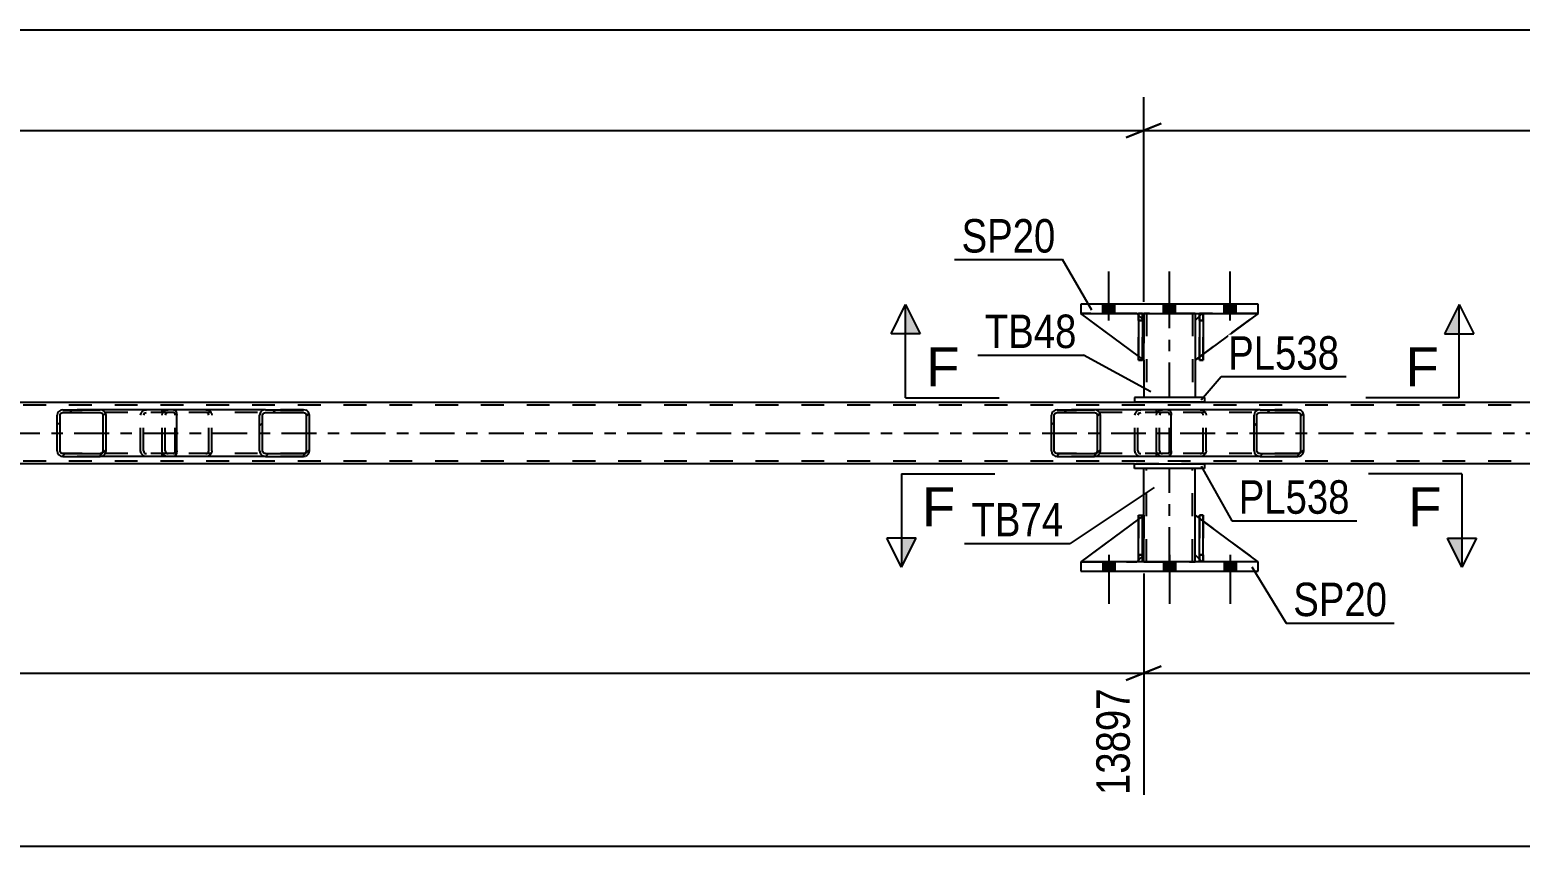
# Model space of a CAD drawing. Header units: millimetres. Extents: x -116 to 725, y -402 to 192.
# Drawn here: x 383.9 to 511.5, y -245.6 to -175.7 of the extents above; entities that cross this region are included whole.
import ezdxf

# ---------------------------------------------------------------- set-up
doc = ezdxf.new("R2010")
doc.units = ezdxf.units.MM
doc.linetypes.add('DXK_LINE_DOT2', pattern=[3.9198, 1.9599, -1.9599])
doc.linetypes.add('DXK_LINE_DOT3', pattern=[5.9187, 2.979, -0.9799, 0.9799, -0.9799])
doc.styles.add('Arial', font='ARIAL.TTF', dxfattribs={"height": 0.2})
doc.styles.add('Arial Narrow', font='ARIALN.TTF', dxfattribs={"height": 0.2})

# ---------------------------------------------------------------- blocks, each defined once
blk = doc.blocks.new('Part-200057495-4224 - 4012')
at = {"color": 2, "linetype": 'Continuous'}
for p, q in [((484.03, -200.19), (483.67, -200.54)), ((489.07, -199.94), (484.35, -203.44)), ((483.67, -200.54), (483.67, -203.94)), ((484.03, -203.68), (483.67, -203.94))]:
    blk.add_line(p, q, dxfattribs=at)
at = {"color": 7, "linetype": 'DXK_LINE_DOT2'}
for p, q in [((484.27, -199.94), (484.03, -200.19)), ((489.07, -199.94), (484.27, -199.94)), ((484.35, -203.44), (484.03, -203.68))]:
    blk.add_line(p, q, dxfattribs=at)
blk = doc.blocks.new('Part-200057495-4153 - 4012')
at = {"linetype": 'Continuous'}
h = blk.add_hatch(dxfattribs=at)
h.set_pattern_fill('', scale=0.7, style=0, pattern_type=0)
h.set_pattern_definition([(45, (492.9234, -208.489), (-1.57154, 1.57154), [])])
h.paths.add_polyline_path([(492.96, -208.67), (492.92, -208.49), (492.81, -208.33), (492.65, -208.23), (492.45, -208.19), (489.22, -208.19), (489.02, -208.23), (488.86, -208.33), (488.74, -208.49), (488.71, -208.67), (488.71, -211.71), (488.74, -211.9), (488.86, -212.05), (489.02, -212.16), (489.22, -212.19), (492.45, -212.19), (492.65, -212.16), (492.81, -212.05), (492.92, -211.9), (492.96, -211.71)])
h.paths.add_polyline_path([(492.69, -211.8), (492.63, -211.88), (492.55, -211.93), (492.45, -211.95), (489.22, -211.95), (489.12, -211.93), (489.04, -211.88), (488.98, -211.8), (488.96, -211.71), (488.96, -208.67), (488.98, -208.58), (489.04, -208.5), (489.12, -208.45), (489.22, -208.43), (492.45, -208.43), (492.55, -208.45), (492.63, -208.5), (492.69, -208.58), (492.71, -208.67), (492.71, -211.71)])
at = {"color": 7, "linetype": 'DXK_LINE_DOT2'}
for p, q in [((480.36, -208.67), (480.4, -208.49)), ((480.36, -211.71), (480.36, -208.67)), ((480.63, -208.58), (480.61, -208.67)), ((480.61, -211.71), (480.61, -208.67)), ((480.69, -208.5), (480.63, -208.58)), ((480.67, -208.23), (480.87, -208.19)), ((480.77, -208.45), (480.69, -208.5)), ((480.87, -208.43), (480.77, -208.45)), ((481.35, -208.19), (480.87, -208.19)), ((492.45, -208.43), (480.87, -208.43)), ((484.1, -208.19), (484.3, -208.23)), ((484.2, -208.45), (484.1, -208.43)), ((484.28, -208.5), (484.2, -208.45)), ((484.34, -208.58), (484.28, -208.5)), ((484.36, -208.67), (484.34, -208.58)), ((484.36, -211.71), (484.36, -208.67)), ((484.57, -208.49), (484.61, -208.67)), ((484.61, -211.71), (484.61, -208.67)), ((492.45, -208.19), (489.22, -208.19)), ((480.4, -211.9), (480.36, -211.71)), ((480.61, -211.71), (480.63, -211.8)), ((480.63, -211.8), (480.69, -211.88)), ((484.28, -211.88), (484.34, -211.8)), ((484.34, -211.8), (484.36, -211.71)), ((484.61, -211.71), (484.57, -211.9)), ((480.87, -212.19), (480.67, -212.16)), ((480.69, -211.88), (480.77, -211.93)), ((480.77, -211.93), (480.87, -211.95)), ((492.45, -211.95), (480.87, -211.95)), ((481.35, -212.19), (480.87, -212.19)), ((484.1, -211.95), (484.2, -211.93)), ((484.3, -212.16), (484.1, -212.19)), ((484.2, -211.93), (484.28, -211.88)), ((492.45, -212.19), (489.22, -212.19))]:
    blk.add_line(p, q, dxfattribs=at)
at = {"color": 2, "linetype": 'Continuous'}
for p, q in [((489.22, -208.19), (481.35, -208.19)), ((488.74, -208.49), (488.71, -208.67)), ((488.71, -211.71), (488.71, -208.67)), ((488.96, -208.67), (488.98, -208.58)), ((488.96, -211.71), (488.96, -208.67)), ((488.98, -208.58), (489.04, -208.5)), ((489.22, -208.19), (489.02, -208.23)), ((489.04, -208.5), (489.12, -208.45)), ((489.12, -208.45), (489.22, -208.43)), ((489.22, -208.19), (492.45, -208.19)), ((489.22, -208.43), (492.45, -208.43)), ((492.65, -208.23), (492.45, -208.19)), ((492.45, -208.43), (492.55, -208.45)), ((492.55, -208.45), (492.63, -208.5)), ((492.63, -208.5), (492.69, -208.58)), ((492.69, -208.58), (492.71, -208.67)), ((492.71, -211.71), (492.71, -208.67)), ((492.96, -208.67), (492.92, -208.49)), ((492.96, -211.71), (492.96, -208.67)), ((488.71, -211.71), (488.74, -211.9)), ((488.98, -211.8), (488.96, -211.71)), ((489.04, -211.88), (488.98, -211.8)), ((492.69, -211.8), (492.63, -211.88)), ((492.71, -211.71), (492.69, -211.8)), ((492.92, -211.9), (492.96, -211.71)), ((489.22, -212.19), (481.35, -212.19)), ((489.02, -212.16), (489.22, -212.19)), ((489.12, -211.93), (489.04, -211.88)), ((489.22, -211.95), (489.12, -211.93)), ((489.22, -211.95), (492.45, -211.95)), ((489.22, -212.19), (492.45, -212.19)), ((492.55, -211.93), (492.45, -211.95)), ((492.45, -212.19), (492.65, -212.16)), ((492.63, -211.88), (492.55, -211.93))]:
    blk.add_line(p, q, dxfattribs=at)
at = {"color": 7, "linetype": 'DXK_LINE_DOT2'}
for centre, start, end in [((480.85, -208.69), 110.7583, 155.68), ((484.12, -208.69), 24.32, 69.2417), ((480.85, -211.69), 204.32, 249.2417), ((484.12, -211.69), 290.7583, 335.68)]:
    blk.add_arc(centre, 0.496, start, end, dxfattribs=at)
at = {"color": 2, "linetype": 'Continuous'}
for centre, start, end in [((489.2, -208.69), 110.7583, 155.68), ((492.47, -208.69), 24.32, 69.2417), ((489.2, -211.69), 204.32, 249.2417), ((492.47, -211.69), 290.7583, 335.68)]:
    blk.add_arc(centre, 0.496, start, end, dxfattribs=at)
blk = doc.blocks.new('Part-200057495-4154 - 4012')
at = {"linetype": 'Continuous'}
h = blk.add_hatch(dxfattribs=at)
h.set_pattern_fill('', scale=0.7, style=0, pattern_type=0)
h.set_pattern_definition([(45, (475.5128, -208.489), (-1.57154, 1.57154), [])])
h.paths.add_polyline_path([(475.55, -208.67), (475.51, -208.49), (475.4, -208.33), (475.24, -208.23), (475.05, -208.19), (471.86, -208.19), (471.67, -208.23), (471.51, -208.33), (471.4, -208.49), (471.36, -208.67), (471.36, -211.71), (471.4, -211.9), (471.51, -212.05), (471.67, -212.16), (471.86, -212.19), (475.05, -212.19), (475.24, -212.16), (475.4, -212.05), (475.51, -211.9), (475.55, -211.71)])
h.paths.add_polyline_path([(475.28, -211.8), (475.23, -211.88), (475.14, -211.93), (475.05, -211.95), (471.86, -211.95), (471.77, -211.93), (471.69, -211.88), (471.63, -211.8), (471.61, -211.71), (471.61, -208.67), (471.63, -208.58), (471.69, -208.5), (471.77, -208.45), (471.86, -208.43), (475.05, -208.43), (475.14, -208.45), (475.23, -208.5), (475.28, -208.58), (475.3, -208.67), (475.3, -211.71)])
at = {"color": 2, "linetype": 'Continuous'}
for p, q in [((471.4, -208.49), (471.36, -208.67)), ((471.36, -211.71), (471.36, -208.67)), ((471.61, -208.67), (471.63, -208.58)), ((471.61, -211.71), (471.61, -208.67)), ((471.63, -208.58), (471.69, -208.5)), ((471.86, -208.19), (471.67, -208.23)), ((471.69, -208.5), (471.77, -208.45)), ((471.77, -208.45), (471.86, -208.43)), ((471.86, -208.19), (475.05, -208.19)), ((471.86, -208.43), (475.05, -208.43)), ((481.35, -208.19), (475.05, -208.19)), ((475.24, -208.23), (475.05, -208.19)), ((475.05, -208.43), (475.14, -208.45)), ((475.14, -208.45), (475.23, -208.5)), ((475.23, -208.5), (475.28, -208.58)), ((475.28, -208.58), (475.3, -208.67)), ((475.3, -211.71), (475.3, -208.67)), ((475.55, -208.67), (475.51, -208.49)), ((475.55, -211.71), (475.55, -208.67)), ((481.35, -208.19), (481.45, -208.23)), ((481.45, -208.23), (481.54, -208.33)), ((481.54, -208.33), (481.6, -208.49)), ((481.6, -208.49), (481.62, -208.67)), ((481.62, -211.71), (481.62, -208.67)), ((471.36, -211.71), (471.4, -211.9)), ((471.63, -211.8), (471.61, -211.71)), ((471.69, -211.88), (471.63, -211.8)), ((475.28, -211.8), (475.23, -211.88)), ((475.3, -211.71), (475.28, -211.8)), ((475.51, -211.9), (475.55, -211.71)), ((481.62, -211.71), (481.6, -211.9)), ((471.67, -212.16), (471.86, -212.19)), ((471.77, -211.93), (471.69, -211.88)), ((471.86, -211.95), (471.77, -211.93)), ((471.86, -211.95), (475.05, -211.95)), ((471.86, -212.19), (475.05, -212.19)), ((475.14, -211.93), (475.05, -211.95)), ((475.05, -212.19), (475.24, -212.16)), ((481.35, -212.19), (475.05, -212.19)), ((475.23, -211.88), (475.14, -211.93)), ((481.45, -212.16), (481.35, -212.19)), ((481.54, -212.05), (481.45, -212.16)), ((481.6, -211.9), (481.54, -212.05))]:
    blk.add_line(p, q, dxfattribs=at)
at = {"color": 7, "linetype": 'DXK_LINE_DOT2'}
for p, q in [((475.05, -208.19), (471.86, -208.19)), ((481.35, -208.43), (471.86, -208.43)), ((478.51, -208.67), (478.55, -208.49)), ((478.51, -211.71), (478.51, -208.67)), ((478.78, -208.58), (478.76, -208.67)), ((478.76, -211.71), (478.76, -208.67)), ((478.84, -208.5), (478.78, -208.58)), ((478.82, -208.23), (479.01, -208.19)), ((478.84, -208.5), (478.86, -208.49)), ((478.86, -208.49), (478.92, -208.45)), ((478.92, -208.45), (479.01, -208.43)), ((480.36, -208.43), (480.36, -208.19)), ((481.4, -208.45), (481.35, -208.43)), ((481.44, -208.5), (481.4, -208.45)), ((481.47, -208.58), (481.44, -208.5)), ((481.48, -208.67), (481.47, -208.58)), ((481.48, -211.71), (481.48, -208.67)), ((478.55, -211.9), (478.51, -211.71)), ((478.76, -211.71), (478.78, -211.8)), ((478.78, -211.8), (478.84, -211.88)), ((481.44, -211.88), (481.47, -211.8)), ((481.47, -211.8), (481.48, -211.71)), ((481.35, -211.95), (471.86, -211.95)), ((475.05, -212.19), (471.86, -212.19)), ((479.01, -212.19), (478.82, -212.16)), ((478.84, -211.88), (478.86, -211.9)), ((478.86, -211.9), (478.92, -211.93)), ((478.92, -211.93), (479.01, -211.95)), ((480.36, -212.19), (480.36, -211.95)), ((481.35, -211.95), (481.4, -211.93)), ((481.4, -211.93), (481.44, -211.88))]:
    blk.add_line(p, q, dxfattribs=at)
at = {"color": 2, "linetype": 'Continuous'}
for centre, start, end in [((471.85, -208.69), 111.1941, 156.1506), ((475.06, -208.69), 23.8494, 68.8059), ((471.85, -211.7), 203.8494, 248.8059), ((475.06, -211.7), 291.1941, 336.1506)]:
    blk.add_arc(centre, 0.492, start, end, dxfattribs=at)
at = {"color": 7, "linetype": 'DXK_LINE_DOT2'}
for centre, start, end in [((479, -208.69), 111.1941, 156.1506), ((479, -211.7), 203.8494, 248.8059)]:
    blk.add_arc(centre, 0.492, start, end, dxfattribs=at)
blk = doc.blocks.new('Part-200057495-4155 - 4012')
at = {"linetype": 'Continuous'}
h = blk.add_hatch(dxfattribs=at)
h.set_pattern_fill('', scale=0.7, style=0, pattern_type=0)
h.set_pattern_definition([(45, (407.7892, -208.489), (-1.57154, 1.57154), [])])
h.paths.add_polyline_path([(407.83, -208.67), (407.79, -208.49), (407.68, -208.33), (407.51, -208.23), (407.32, -208.19), (404.08, -208.19), (403.89, -208.23), (403.72, -208.33), (403.61, -208.49), (403.57, -208.67), (403.57, -211.71), (403.61, -211.9), (403.72, -212.05), (403.89, -212.16), (404.08, -212.19), (407.32, -212.19), (407.51, -212.16), (407.68, -212.05), (407.79, -211.9), (407.83, -211.71)])
h.paths.add_polyline_path([(407.55, -211.8), (407.5, -211.88), (407.42, -211.93), (407.32, -211.95), (404.08, -211.95), (403.98, -211.93), (403.9, -211.88), (403.85, -211.8), (403.83, -211.71), (403.83, -208.67), (403.85, -208.58), (403.9, -208.5), (403.98, -208.45), (404.08, -208.43), (407.32, -208.43), (407.42, -208.45), (407.5, -208.5), (407.55, -208.58), (407.57, -208.67), (407.57, -211.71)])
at = {"color": 7, "linetype": 'DXK_LINE_DOT2'}
for p, q in [((395.22, -208.67), (395.26, -208.49)), ((395.22, -211.71), (395.22, -208.67)), ((395.5, -208.58), (395.48, -208.67)), ((395.48, -211.71), (395.48, -208.67)), ((395.55, -208.5), (395.5, -208.58)), ((395.54, -208.23), (395.73, -208.19)), ((395.64, -208.45), (395.55, -208.5)), ((395.73, -208.43), (395.64, -208.45)), ((396.21, -208.19), (395.73, -208.19)), ((407.32, -208.43), (395.73, -208.43)), ((398.97, -208.19), (399.16, -208.23)), ((399.07, -208.45), (398.97, -208.43)), ((399.15, -208.5), (399.07, -208.45)), ((399.2, -208.58), (399.15, -208.5)), ((399.22, -208.67), (399.2, -208.58)), ((399.22, -211.71), (399.22, -208.67)), ((399.44, -208.49), (399.48, -208.67)), ((399.48, -211.71), (399.48, -208.67)), ((407.32, -208.19), (404.08, -208.19)), ((395.26, -211.9), (395.22, -211.71)), ((395.48, -211.71), (395.5, -211.8)), ((395.5, -211.8), (395.55, -211.88)), ((399.15, -211.88), (399.2, -211.8)), ((399.2, -211.8), (399.22, -211.71)), ((399.48, -211.71), (399.44, -211.9)), ((395.73, -212.19), (395.54, -212.16)), ((395.55, -211.88), (395.64, -211.93)), ((395.64, -211.93), (395.73, -211.95)), ((407.32, -211.95), (395.73, -211.95)), ((396.21, -212.19), (395.73, -212.19)), ((398.97, -211.95), (399.07, -211.93)), ((399.16, -212.16), (398.97, -212.19)), ((399.07, -211.93), (399.15, -211.88)), ((407.32, -212.19), (404.08, -212.19))]:
    blk.add_line(p, q, dxfattribs=at)
at = {"color": 2, "linetype": 'Continuous'}
for p, q in [((404.08, -208.19), (396.21, -208.19)), ((403.61, -208.49), (403.57, -208.67)), ((403.57, -211.71), (403.57, -208.67)), ((403.83, -208.67), (403.85, -208.58)), ((403.83, -211.71), (403.83, -208.67)), ((403.85, -208.58), (403.9, -208.5)), ((404.08, -208.19), (403.89, -208.23)), ((403.9, -208.5), (403.98, -208.45)), ((403.98, -208.45), (404.08, -208.43)), ((404.08, -208.19), (407.32, -208.19)), ((404.08, -208.43), (407.32, -208.43)), ((407.51, -208.23), (407.32, -208.19)), ((407.32, -208.43), (407.42, -208.45)), ((407.42, -208.45), (407.5, -208.5)), ((407.5, -208.5), (407.55, -208.58)), ((407.55, -208.58), (407.57, -208.67)), ((407.57, -211.71), (407.57, -208.67)), ((407.83, -208.67), (407.79, -208.49)), ((407.83, -211.71), (407.83, -208.67)), ((403.57, -211.71), (403.61, -211.9)), ((403.85, -211.8), (403.83, -211.71)), ((403.9, -211.88), (403.85, -211.8)), ((407.55, -211.8), (407.5, -211.88)), ((407.57, -211.71), (407.55, -211.8)), ((407.79, -211.9), (407.83, -211.71)), ((404.08, -212.19), (396.21, -212.19)), ((403.89, -212.16), (404.08, -212.19)), ((403.98, -211.93), (403.9, -211.88)), ((404.08, -211.95), (403.98, -211.93)), ((404.08, -211.95), (407.32, -211.95)), ((404.08, -212.19), (407.32, -212.19)), ((407.42, -211.93), (407.32, -211.95)), ((407.32, -212.19), (407.51, -212.16)), ((407.5, -211.88), (407.42, -211.93))]:
    blk.add_line(p, q, dxfattribs=at)
at = {"color": 7, "linetype": 'DXK_LINE_DOT2'}
for centre, start, end in [((395.71, -208.69), 110.7583, 155.68), ((398.99, -208.69), 24.32, 69.2417), ((395.71, -211.69), 204.32, 249.2417), ((398.99, -211.69), 290.7583, 335.68)]:
    blk.add_arc(centre, 0.496, start, end, dxfattribs=at)
at = {"color": 2, "linetype": 'Continuous'}
for centre, start, end in [((404.06, -208.69), 110.7583, 155.68), ((407.34, -208.69), 24.32, 69.2417), ((404.06, -211.69), 204.32, 249.2417), ((407.34, -211.69), 290.7583, 335.68)]:
    blk.add_arc(centre, 0.496, start, end, dxfattribs=at)
blk = doc.blocks.new('Part-200057495-4193 - 4012')
at = {"color": 2, "linetype": 'Continuous'}
for p, q in [((479.27, -199.94), (479.27, -200.54)), ((483.67, -199.94), (483.67, -200.54)), ((479.27, -203.94), (479.27, -207.14)), ((483.67, -203.94), (483.67, -207.14))]:
    blk.add_line(p, q, dxfattribs=at)
at = {"color": 7, "linetype": 'DXK_LINE_DOT2'}
for p, q in [((483.67, -199.94), (479.27, -199.94)), ((479.51, -199.94), (479.51, -207.14)), ((483.43, -199.94), (483.43, -207.14)), ((479.27, -200.54), (479.27, -203.94)), ((483.67, -200.54), (483.67, -203.94)), ((483.67, -207.14), (479.27, -207.14))]:
    blk.add_line(p, q, dxfattribs=at)
at = {"color": 7, "linetype": 'DXK_LINE_DOT3'}
blk.add_line((481.47, -207.14), (481.47, -199.94), dxfattribs=at)
blk = doc.blocks.new('Part-200057495-4198 - 4012')
at = {"color": 2, "linetype": 'Continuous'}
for p, q in [((484.47, -207.14), (478.47, -207.14)), ((478.47, -207.14), (478.47, -207.54)), ((484.47, -207.54), (478.47, -207.54)), ((484.47, -207.14), (484.47, -207.54))]:
    blk.add_line(p, q, dxfattribs=at)
blk = doc.blocks.new('Part-200057495-4203 - 4012')
at = {"color": 2, "linetype": 'Continuous'}
for p, q in [((478.47, -212.83), (484.47, -212.83)), ((478.47, -213.23), (478.47, -212.83)), ((484.47, -212.83), (484.47, -213.23)), ((484.47, -213.23), (478.47, -213.23))]:
    blk.add_line(p, q, dxfattribs=at)
blk = doc.blocks.new('Part-200057495-4208 - 4012')
at = {"color": 2, "linetype": 'Continuous'}
for p, q in [((479.27, -217.23), (479.27, -213.23)), ((483.67, -217.23), (483.67, -213.23)), ((479.27, -221.23), (479.27, -220.63)), ((483.67, -221.23), (483.67, -220.63))]:
    blk.add_line(p, q, dxfattribs=at)
at = {"color": 7, "linetype": 'DXK_LINE_DOT2'}
for p, q in [((483.67, -213.23), (479.27, -213.23)), ((479.51, -221.23), (479.51, -213.23)), ((483.43, -221.23), (483.43, -213.23)), ((479.27, -220.63), (479.27, -217.23)), ((483.67, -220.63), (483.67, -217.23)), ((479.27, -221.23), (483.67, -221.23))]:
    blk.add_line(p, q, dxfattribs=at)
at = {"color": 7, "linetype": 'DXK_LINE_DOT3'}
blk.add_line((481.47, -221.23), (481.47, -213.23), dxfattribs=at)
blk = doc.blocks.new('Part-200057495-4209 - 4012')
at = {"color": 7, "linetype": 'DXK_LINE_DOT2'}
for p, q in [((484.03, -200.54), (484.03, -199.94)), ((484.03, -199.94), (484.03, -199.94)), ((484.03, -199.94), (484.03, -203.94)), ((484.35, -199.94), (484.03, -199.94)), ((484.35, -200.54), (484.35, -199.94)), ((484.35, -203.94), (484.35, -199.94)), ((484.03, -203.94), (484.03, -200.54)), ((484.03, -200.54), (484.35, -200.54)), ((484.35, -200.54), (484.35, -203.94)), ((484.03, -203.94), (484.35, -203.94))]:
    blk.add_line(p, q, dxfattribs=at)
blk = doc.blocks.new('Part-200057495-4210 - 4012')
at = {"color": 7, "linetype": 'DXK_LINE_DOT2'}
for p, q in [((478.83, -200.54), (478.83, -199.94)), ((478.83, -199.94), (478.83, -199.94)), ((478.83, -199.94), (478.83, -203.94)), ((479.15, -199.94), (478.83, -199.94)), ((479.15, -200.54), (479.15, -199.94)), ((479.15, -203.94), (479.15, -199.94)), ((478.83, -203.94), (478.83, -200.54)), ((478.83, -200.54), (479.15, -200.54)), ((479.15, -200.54), (479.15, -203.94)), ((478.83, -203.94), (479.15, -203.94))]:
    blk.add_line(p, q, dxfattribs=at)
blk = doc.blocks.new('Part-200057495-4211 - 4012')
at = {"color": 2, "linetype": 'Continuous'}
for p, q in [((484.35, -199.94), (484.03, -199.94)), ((484.03, -199.94), (484.03, -203.94)), ((484.35, -199.94), (484.35, -199.94)), ((484.35, -199.94), (484.35, -203.94)), ((484.35, -203.94), (484.03, -203.94))]:
    blk.add_line(p, q, dxfattribs=at)
at = {"color": 7, "linetype": 'DXK_LINE_DOT2'}
for p, q in [((484.03, -200.54), (484.03, -199.94)), ((484.35, -200.54), (484.35, -199.94)), ((484.35, -199.94), (484.35, -199.94)), ((484.35, -200.54), (484.03, -200.54)), ((484.03, -200.54), (484.03, -203.94)), ((484.35, -203.94), (484.35, -200.54))]:
    blk.add_line(p, q, dxfattribs=at)
blk = doc.blocks.new('Part-200057495-4212 - 4012')
at = {"color": 2, "linetype": 'Continuous'}
for p, q in [((479.15, -199.94), (478.83, -199.94)), ((478.83, -199.94), (478.83, -203.94)), ((479.15, -199.94), (479.15, -199.94)), ((479.15, -199.94), (479.15, -203.94)), ((479.15, -203.94), (478.83, -203.94))]:
    blk.add_line(p, q, dxfattribs=at)
at = {"color": 7, "linetype": 'DXK_LINE_DOT2'}
for p, q in [((478.83, -200.54), (478.83, -199.94)), ((479.15, -200.54), (479.15, -199.94)), ((479.15, -199.94), (479.15, -199.94)), ((479.15, -200.54), (478.83, -200.54)), ((478.83, -200.54), (478.83, -203.94)), ((479.15, -203.94), (479.15, -200.54))]:
    blk.add_line(p, q, dxfattribs=at)
blk = doc.blocks.new('Part-200057495-4215 - 4012')
at = {"color": 7, "linetype": 'DXK_LINE_DOT2'}
for p, q in [((479.27, -203.94), (473.87, -199.94)), ((473.87, -199.94), (478.67, -199.94)), ((478.67, -199.94), (479.27, -200.54)), ((479.27, -200.54), (478.67, -199.94)), ((479.27, -200.54), (479.27, -203.94)), ((479.27, -200.54), (479.27, -200.54)), ((479.27, -200.54), (479.27, -203.94))]:
    blk.add_line(p, q, dxfattribs=at)
blk = doc.blocks.new('Part-200057495-4218 - 4012')
at = {"color": 2, "linetype": 'Continuous'}
for p, q in [((478.83, -203.61), (473.87, -199.94)), ((478.83, -200.1), (478.67, -199.94)), ((479.27, -200.54), (479.15, -200.42)), ((479.27, -200.54), (479.27, -200.54)), ((479.27, -203.94), (479.27, -200.54)), ((479.15, -203.85), (479.27, -203.94)), ((479.27, -203.94), (479.27, -203.94))]:
    blk.add_line(p, q, dxfattribs=at)
at = {"color": 7, "linetype": 'DXK_LINE_DOT2'}
for p, q in [((478.67, -199.94), (473.87, -199.94)), ((478.67, -199.94), (479.27, -200.54)), ((479.15, -200.42), (478.83, -200.1)), ((479.27, -200.54), (479.27, -203.94)), ((479.15, -203.85), (478.83, -203.61))]:
    blk.add_line(p, q, dxfattribs=at)
blk = doc.blocks.new('Part-200057495-4221 - 4012')
at = {"color": 7, "linetype": 'DXK_LINE_DOT2'}
for p, q in [((484.27, -199.94), (483.67, -200.54)), ((483.67, -203.94), (489.07, -199.94)), ((489.07, -199.94), (484.27, -199.94)), ((483.67, -200.54), (483.67, -203.94))]:
    blk.add_line(p, q, dxfattribs=at)
blk = doc.blocks.new('Part-200057495-4225 - 4012')
at = {"color": 7, "linetype": 'DXK_LINE_DOT2'}
for p, q in [((484.35, -217.23), (484.03, -217.23)), ((484.03, -220.63), (484.03, -217.23)), ((484.03, -217.23), (484.03, -221.23)), ((484.35, -217.23), (484.35, -220.63)), ((484.35, -221.23), (484.35, -217.23)), ((484.35, -220.63), (484.03, -220.63)), ((484.03, -221.23), (484.03, -220.63)), ((484.35, -220.63), (484.35, -221.23)), ((484.35, -221.23), (484.03, -221.23)), ((484.35, -221.23), (484.35, -221.23))]:
    blk.add_line(p, q, dxfattribs=at)
blk = doc.blocks.new('Part-200057495-4226 - 4012')
at = {"color": 7, "linetype": 'DXK_LINE_DOT2'}
for p, q in [((478.83, -217.23), (479.15, -217.23)), ((478.83, -220.63), (478.83, -217.23)), ((478.83, -217.23), (478.83, -221.23)), ((479.15, -217.23), (479.15, -220.63)), ((479.15, -221.23), (479.15, -217.33)), ((479.15, -220.63), (478.83, -220.63)), ((478.83, -221.23), (478.83, -220.63)), ((479.15, -220.63), (479.15, -221.23)), ((479.15, -221.23), (478.83, -221.23)), ((479.15, -221.23), (479.15, -221.23))]:
    blk.add_line(p, q, dxfattribs=at)
blk = doc.blocks.new('Part-200057495-4227 - 4012')
at = {"color": 2, "linetype": 'Continuous'}
for p, q in [((484.03, -221.23), (484.03, -217.23)), ((484.03, -217.23), (484.35, -217.23)), ((484.35, -221.23), (484.35, -217.23)), ((484.03, -221.23), (484.03, -221.23)), ((484.35, -221.23), (484.03, -221.23))]:
    blk.add_line(p, q, dxfattribs=at)
at = {"color": 7, "linetype": 'DXK_LINE_DOT2'}
for p, q in [((484.03, -217.23), (484.03, -220.63)), ((484.35, -220.63), (484.35, -217.23)), ((484.03, -220.63), (484.03, -221.23)), ((484.03, -220.63), (484.35, -220.63)), ((484.35, -221.23), (484.35, -220.63)), ((484.35, -221.23), (484.35, -221.23))]:
    blk.add_line(p, q, dxfattribs=at)
blk = doc.blocks.new('Part-200057495-4228 - 4012')
at = {"color": 2, "linetype": 'Continuous'}
for p, q in [((478.83, -221.23), (478.83, -217.23)), ((478.83, -217.23), (479.15, -217.23)), ((479.15, -221.23), (479.15, -217.23)), ((478.83, -221.23), (478.83, -221.23)), ((479.15, -221.23), (478.83, -221.23))]:
    blk.add_line(p, q, dxfattribs=at)
at = {"color": 7, "linetype": 'DXK_LINE_DOT2'}
for p, q in [((478.83, -217.23), (478.83, -220.63)), ((479.15, -220.63), (479.15, -217.23)), ((478.83, -220.63), (478.83, -221.23)), ((478.83, -220.63), (479.15, -220.63)), ((479.15, -221.23), (479.15, -220.63)), ((479.15, -221.23), (479.15, -221.23))]:
    blk.add_line(p, q, dxfattribs=at)
blk = doc.blocks.new('Part-200057495-4231 - 4012')
at = {"color": 7, "linetype": 'DXK_LINE_DOT2'}
for p, q in [((479.27, -217.23), (473.87, -221.23)), ((479.27, -220.63), (479.27, -217.23)), ((479.27, -217.23), (479.27, -220.63)), ((478.67, -221.23), (479.27, -220.63)), ((479.27, -220.63), (478.67, -221.23)), ((479.27, -220.63), (479.27, -220.63)), ((473.87, -221.23), (478.67, -221.23))]:
    blk.add_line(p, q, dxfattribs=at)
blk = doc.blocks.new('Part-200057495-4234 - 4012')
at = {"color": 2, "linetype": 'Continuous'}
for p, q in [((478.83, -217.56), (473.87, -221.23)), ((479.27, -217.23), (479.15, -217.33)), ((479.27, -220.63), (479.27, -217.23)), ((479.27, -220.63), (479.15, -220.76)), ((479.27, -220.63), (479.27, -220.63)), ((478.83, -221.08), (478.67, -221.23))]:
    blk.add_line(p, q, dxfattribs=at)
at = {"color": 7, "linetype": 'DXK_LINE_DOT2'}
for p, q in [((479.15, -217.33), (478.83, -217.56)), ((479.27, -220.63), (479.27, -217.23)), ((479.27, -220.63), (478.67, -221.23)), ((473.87, -221.23), (478.67, -221.23)), ((479.15, -220.76), (478.83, -221.08))]:
    blk.add_line(p, q, dxfattribs=at)
blk = doc.blocks.new('Part-200057495-4237 - 4012')
at = {"color": 7, "linetype": 'DXK_LINE_DOT2'}
for p, q in [((483.67, -220.63), (483.67, -217.23)), ((483.67, -217.23), (489.07, -221.23)), ((484.27, -221.23), (483.67, -220.63)), ((489.07, -221.23), (484.27, -221.23))]:
    blk.add_line(p, q, dxfattribs=at)
blk = doc.blocks.new('Part-200057495-4240 - 4012')
at = {"color": 2, "linetype": 'Continuous'}
for p, q in [((483.67, -220.63), (483.67, -217.23)), ((484.03, -217.49), (483.67, -217.23)), ((489.07, -221.23), (484.35, -217.73)), ((484.03, -220.99), (483.67, -220.63))]:
    blk.add_line(p, q, dxfattribs=at)
at = {"color": 7, "linetype": 'DXK_LINE_DOT2'}
for p, q in [((484.35, -217.73), (484.03, -217.49)), ((484.27, -221.23), (484.03, -220.99)), ((489.07, -221.23), (484.27, -221.23)), ((489.07, -221.23), (489.07, -221.23)), ((489.07, -221.23), (489.07, -221.23))]:
    blk.add_line(p, q, dxfattribs=at)
blk = doc.blocks.new('Part-200057495-4245 - 4012')
at = {"color": 2, "linetype": 'Continuous'}
for p, q in [((489.07, -221.23), (473.87, -221.23)), ((473.87, -221.23), (473.87, -222.03)), ((489.07, -222.03), (489.07, -221.23)), ((473.87, -222.03), (489.07, -222.03))]:
    blk.add_line(p, q, dxfattribs=at)
blk = doc.blocks.new('Part-200057495-4250 - 4012')
at = {"color": 2, "linetype": 'Continuous'}
for p, q in [((489.07, -199.14), (473.87, -199.14)), ((473.87, -199.14), (473.87, -199.94)), ((473.87, -199.94), (489.07, -199.94)), ((489.07, -199.94), (489.07, -199.14))]:
    blk.add_line(p, q, dxfattribs=at)
blk = doc.blocks.new('Part-200057495-4251 - 4012')
at = {"linetype": 'Continuous'}
h = blk.add_hatch(dxfattribs=at)
h.set_pattern_fill('', scale=0.7, style=0, pattern_type=0)
h.set_pattern_definition([(45, (390.3785, -208.489), (-1.57154, 1.57154), [])])
h.paths.add_polyline_path([(390.42, -208.67), (390.38, -208.49), (390.27, -208.33), (390.11, -208.23), (389.91, -208.19), (386.73, -208.19), (386.54, -208.23), (386.37, -208.33), (386.27, -208.49), (386.23, -208.67), (386.23, -211.71), (386.27, -211.9), (386.37, -212.05), (386.54, -212.16), (386.73, -212.19), (389.91, -212.19), (390.11, -212.16), (390.27, -212.05), (390.38, -211.9), (390.42, -211.71)])
h.paths.add_polyline_path([(390.15, -211.8), (390.09, -211.88), (390.01, -211.93), (389.91, -211.95), (386.73, -211.95), (386.63, -211.93), (386.55, -211.88), (386.5, -211.8), (386.48, -211.71), (386.48, -208.67), (386.5, -208.58), (386.55, -208.5), (386.63, -208.45), (386.73, -208.43), (389.91, -208.43), (390.01, -208.45), (390.09, -208.5), (390.15, -208.58), (390.17, -208.67), (390.17, -211.71)])
at = {"color": 2, "linetype": 'Continuous'}
for p, q in [((386.27, -208.49), (386.23, -208.67)), ((386.23, -211.71), (386.23, -208.67)), ((386.48, -208.67), (386.5, -208.58)), ((386.48, -211.71), (386.48, -208.67)), ((386.5, -208.58), (386.55, -208.5)), ((386.73, -208.19), (386.54, -208.23)), ((386.55, -208.5), (386.63, -208.45)), ((386.63, -208.45), (386.73, -208.43)), ((386.73, -208.19), (389.91, -208.19)), ((386.73, -208.43), (389.91, -208.43)), ((396.21, -208.19), (389.91, -208.19)), ((390.11, -208.23), (389.91, -208.19)), ((389.91, -208.43), (390.01, -208.45)), ((390.01, -208.45), (390.09, -208.5)), ((390.09, -208.5), (390.15, -208.58)), ((390.15, -208.58), (390.17, -208.67)), ((390.17, -211.71), (390.17, -208.67)), ((390.42, -208.67), (390.38, -208.49)), ((390.42, -211.71), (390.42, -208.67)), ((396.21, -208.19), (396.32, -208.23)), ((396.32, -208.23), (396.41, -208.33)), ((396.41, -208.33), (396.46, -208.49)), ((396.46, -208.49), (396.49, -208.67)), ((396.49, -211.71), (396.49, -208.67)), ((386.23, -211.71), (386.27, -211.9)), ((386.5, -211.8), (386.48, -211.71)), ((386.55, -211.88), (386.5, -211.8)), ((390.15, -211.8), (390.09, -211.88)), ((390.17, -211.71), (390.15, -211.8)), ((390.38, -211.9), (390.42, -211.71)), ((396.49, -211.71), (396.46, -211.9)), ((386.54, -212.16), (386.73, -212.19)), ((386.63, -211.93), (386.55, -211.88)), ((386.73, -211.95), (386.63, -211.93)), ((386.73, -211.95), (389.91, -211.95)), ((386.73, -212.19), (389.91, -212.19)), ((390.01, -211.93), (389.91, -211.95)), ((389.91, -212.19), (390.11, -212.16)), ((396.21, -212.19), (389.91, -212.19)), ((390.09, -211.88), (390.01, -211.93)), ((396.32, -212.16), (396.21, -212.19)), ((396.41, -212.05), (396.32, -212.16)), ((396.46, -211.9), (396.41, -212.05))]:
    blk.add_line(p, q, dxfattribs=at)
at = {"color": 7, "linetype": 'DXK_LINE_DOT2'}
for p, q in [((389.91, -208.19), (386.73, -208.19)), ((396.21, -208.43), (386.73, -208.43)), ((393.38, -208.67), (393.42, -208.49)), ((393.38, -211.71), (393.38, -208.67)), ((393.65, -208.58), (393.63, -208.67)), ((393.63, -211.71), (393.63, -208.67)), ((393.7, -208.5), (393.65, -208.58)), ((393.69, -208.23), (393.88, -208.19)), ((393.7, -208.5), (393.72, -208.49)), ((393.72, -208.49), (393.78, -208.45)), ((393.78, -208.45), (393.88, -208.43)), ((395.22, -208.43), (395.22, -208.19)), ((396.27, -208.45), (396.21, -208.43)), ((396.31, -208.5), (396.27, -208.45)), ((396.34, -208.58), (396.31, -208.5)), ((396.35, -208.67), (396.34, -208.58)), ((396.35, -211.71), (396.35, -208.67)), ((393.42, -211.9), (393.38, -211.71)), ((393.63, -211.71), (393.65, -211.8)), ((393.65, -211.8), (393.7, -211.88)), ((396.31, -211.88), (396.34, -211.8)), ((396.34, -211.8), (396.35, -211.71)), ((396.21, -211.95), (386.73, -211.95)), ((389.91, -212.19), (386.73, -212.19)), ((393.88, -212.19), (393.69, -212.16)), ((393.7, -211.88), (393.72, -211.9)), ((393.72, -211.9), (393.78, -211.93)), ((393.78, -211.93), (393.88, -211.95)), ((395.22, -212.19), (395.22, -211.95)), ((396.21, -211.95), (396.27, -211.93)), ((396.27, -211.93), (396.31, -211.88))]:
    blk.add_line(p, q, dxfattribs=at)
at = {"color": 2, "linetype": 'Continuous'}
for centre, start, end in [((386.72, -208.69), 111.1941, 156.1506), ((389.93, -208.69), 23.8494, 68.8059), ((386.72, -211.7), 203.8494, 248.8059), ((389.93, -211.7), 291.1941, 336.1506)]:
    blk.add_arc(centre, 0.492, start, end, dxfattribs=at)
at = {"color": 7, "linetype": 'DXK_LINE_DOT2'}
for centre, start, end in [((393.87, -208.69), 111.1941, 156.1506), ((393.87, -211.7), 203.8494, 248.8059)]:
    blk.add_arc(centre, 0.492, start, end, dxfattribs=at)
blk = doc.blocks.new('Part-200057495-4253 - 4012')
at = {"color": 2, "linetype": 'Continuous'}
for p, q in [((-38.45, -207.55), (620.47, -207.55)), ((478.47, -212.83), (229.06, -212.83)), ((620.47, -212.83), (484.47, -212.83))]:
    blk.add_line(p, q, dxfattribs=at)
at = {"color": 7, "linetype": 'DXK_LINE_DOT2'}
for p, q in [((620.47, -207.79), (-38.45, -207.79)), ((620.47, -212.59), (-38.45, -212.59)), ((484.47, -212.83), (478.47, -212.83))]:
    blk.add_line(p, q, dxfattribs=at)
at = {"color": 7, "linetype": 'DXK_LINE_DOT3'}
blk.add_line((-38.45, -210.19), (620.47, -210.19), dxfattribs=at)
blk = doc.blocks.new('Bolt-200057495-4266 - 4012')
at = {"linetype": 'Continuous'}
for points in [[(476.79, -221.23), (475.75, -221.23), (475.75, -222.03), (476.79, -222.03)], [(476.79, -221.23), (475.75, -221.23), (475.75, -222.03), (476.79, -222.03)], [(476.79, -221.23), (475.75, -221.23), (475.75, -222.03), (476.79, -222.03)], [(481.99, -221.23), (480.95, -221.23), (480.95, -222.03), (481.99, -222.03)], [(481.99, -221.23), (480.95, -221.23), (480.95, -222.03), (481.99, -222.03)], [(487.19, -221.23), (486.15, -221.23), (486.15, -222.03), (487.19, -222.03)], [(487.19, -221.23), (486.15, -221.23), (486.15, -222.03), (487.19, -222.03)], [(487.19, -221.23), (486.15, -221.23), (486.15, -222.03), (487.19, -222.03)]]:
    blk.add_hatch(color=1, dxfattribs=at).paths.add_polyline_path(points)
at = {"color": 1, "linetype": 'Continuous'}
for p, q in [((476.27, -220.63), (476.27, -224.83)), ((476.27, -220.63), (476.27, -224.83)), ((476.27, -220.63), (476.27, -224.83)), ((481.47, -220.63), (481.47, -224.83)), ((481.47, -220.63), (481.47, -224.83)), ((486.67, -220.63), (486.67, -224.83)), ((486.67, -220.63), (486.67, -224.83)), ((486.67, -220.63), (486.67, -224.83)), ((475.75, -221.23), (475.75, -222.03)), ((475.75, -221.23), (475.75, -222.03)), ((475.75, -221.23), (475.75, -222.03)), ((476.79, -221.23), (476.79, -222.03)), ((476.79, -221.23), (476.79, -222.03)), ((476.79, -221.23), (476.79, -222.03)), ((480.95, -221.23), (480.95, -222.03)), ((480.95, -221.23), (480.95, -222.03)), ((481.99, -221.23), (481.99, -222.03)), ((481.99, -221.23), (481.99, -222.03)), ((486.15, -221.23), (486.15, -222.03)), ((486.15, -221.23), (486.15, -222.03)), ((486.15, -221.23), (486.15, -222.03)), ((487.19, -221.23), (487.19, -222.03)), ((487.19, -221.23), (487.19, -222.03)), ((487.19, -221.23), (487.19, -222.03))]:
    blk.add_line(p, q, dxfattribs=at)
blk = doc.blocks.new('Bolt-200057495-4267 - 4012')
at = {"linetype": 'Continuous'}
for points in [[(475.75, -199.94), (476.79, -199.94), (476.79, -199.14), (475.75, -199.14)], [(475.75, -199.94), (476.79, -199.94), (476.79, -199.14), (475.75, -199.14)], [(475.75, -199.94), (476.79, -199.94), (476.79, -199.14), (475.75, -199.14)], [(480.95, -199.94), (481.99, -199.94), (481.99, -199.14), (480.95, -199.14)], [(480.95, -199.94), (481.99, -199.94), (481.99, -199.14), (480.95, -199.14)], [(486.15, -199.94), (487.19, -199.94), (487.19, -199.14), (486.15, -199.14)], [(486.15, -199.94), (487.19, -199.94), (487.19, -199.14), (486.15, -199.14)], [(486.15, -199.94), (487.19, -199.94), (487.19, -199.14), (486.15, -199.14)]]:
    blk.add_hatch(color=1, dxfattribs=at).paths.add_polyline_path(points)
at = {"color": 1, "linetype": 'Continuous'}
for p, q in [((476.27, -200.54), (476.27, -196.34)), ((476.27, -200.54), (476.27, -196.34)), ((476.27, -200.54), (476.27, -196.34)), ((481.47, -200.54), (481.47, -196.34)), ((481.47, -200.54), (481.47, -196.34)), ((486.67, -200.54), (486.67, -196.34)), ((486.67, -200.54), (486.67, -196.34)), ((486.67, -200.54), (486.67, -196.34)), ((475.75, -199.94), (475.75, -199.14)), ((475.75, -199.94), (475.75, -199.14)), ((475.75, -199.94), (475.75, -199.14)), ((476.79, -199.94), (476.79, -199.14)), ((476.79, -199.94), (476.79, -199.14)), ((476.79, -199.94), (476.79, -199.14)), ((480.95, -199.94), (480.95, -199.14)), ((480.95, -199.94), (480.95, -199.14)), ((481.99, -199.94), (481.99, -199.14)), ((481.99, -199.94), (481.99, -199.14)), ((486.15, -199.94), (486.15, -199.14)), ((486.15, -199.94), (486.15, -199.14)), ((486.15, -199.94), (486.15, -199.14)), ((487.19, -199.94), (487.19, -199.14)), ((487.19, -199.94), (487.19, -199.14)), ((487.19, -199.94), (487.19, -199.14))]:
    blk.add_line(p, q, dxfattribs=at)
blk = doc.blocks.new('StraightDimension-200057495-4339 - 4012')
at = {"color": 7, "linetype": 'Continuous'}
for p, q in [((479.27, -198.94), (479.27, -181.42)), ((477.77, -184.87), (480.77, -183.67)), ((223.86, -184.27), (479.27, -184.27))]:
    blk.add_line(p, q, dxfattribs=at)
blk = doc.blocks.new('StraightDimension-200057495-4332 - 4012')
at = {"color": 7, "linetype": 'Continuous'}
for p, q in [((479.27, -198.94), (479.27, -181.42)), ((480.77, -183.67), (477.77, -184.87)), ((479.27, -184.27), (629.09, -184.27))]:
    blk.add_line(p, q, dxfattribs=at)
blk = doc.blocks.new('StraightDimension-200057495-4357 - 4012')
at = {"color": 7, "linetype": 'Continuous'}
for p, q in [((479.27, -222.23), (479.27, -241.19)), ((223.86, -230.75), (479.27, -230.75)), ((477.77, -231.35), (480.77, -230.15))]:
    blk.add_line(p, q, dxfattribs=at)
at = {"color": 0, "linetype": 'Continuous'}
blk.add_wipeout([(478.67, -231.45), (474.47, -231.45), (474.47, -241.79), (478.67, -241.79)], dxfattribs=at)
at = {"color": 3, "linetype": 'Continuous', "style": 'Arial Narrow'}
blk.add_text('13897', height=2.863, rotation=90.0002, dxfattribs=at).set_placement((478.07, -241.19))
blk = doc.blocks.new('StraightDimension-200057495-4363 - 4012')
at = {"color": 7, "linetype": 'Continuous'}
for p, q in [((479.27, -222.23), (479.27, -241.19)), ((480.77, -230.15), (477.77, -231.35)), ((479.27, -230.75), (629.09, -230.75))]:
    blk.add_line(p, q, dxfattribs=at)
blk = doc.blocks.new('StraightDimension-200057495-4405 - 4012')
at = {"color": 7, "linetype": 'Continuous'}
blk.add_line((-47.71, -245.58), (629.09, -245.58), dxfattribs=at)
blk = doc.blocks.new('StraightDimension-200057495-9396 - 4012')
at = {"color": 7, "linetype": 'Continuous'}
blk.add_line((-47.07, -175.65), (629.09, -175.65), dxfattribs=at)
blk = doc.blocks.new('Mark-200057495-4189 - 4012')
at = {"color": 0}
blk.add_wipeout([(473.52, -202.91), (473.52, -199.91), (465.66, -199.91), (465.66, -202.91)], dxfattribs=at)
blk.add_wipeout([(473.52, -202.91), (473.52, -199.91), (465.66, -199.91), (465.66, -202.91)], dxfattribs=at)
at = {"color": 30, "linetype": 'Continuous'}
for p in [(465.06, -203.51), (479.87, -206.65)]:
    blk.add_line(p, (474.12, -203.51), dxfattribs=at)
at = {"color": 3, "style": 'Arial Narrow'}
blk.add_text('TB48', height=2.863, dxfattribs=at).set_placement((465.66, -202.91))
blk = doc.blocks.new('Mark-200057495-4194 - 4012')
at = {"color": 0}
blk.add_wipeout([(496, -204.76), (496, -201.76), (486.5, -201.76), (486.5, -204.76)], dxfattribs=at)
blk.add_wipeout([(496, -204.76), (496, -201.76), (486.5, -201.76), (486.5, -204.76)], dxfattribs=at)
at = {"color": 30, "linetype": 'Continuous'}
for p, q in [((484.19, -207.35), (485.9, -205.36)), ((485.9, -205.36), (496.6, -205.36))]:
    blk.add_line(p, q, dxfattribs=at)
at = {"color": 3, "style": 'Arial Narrow'}
blk.add_text('PL538', height=2.863, dxfattribs=at).set_placement((486.5, -204.76))
blk = doc.blocks.new('Mark-200057495-4199 - 4012')
at = {"color": 0}
blk.add_wipeout([(496.9, -217.1), (496.9, -214.1), (487.4, -214.1), (487.4, -217.1)], dxfattribs=at)
blk.add_wipeout([(496.9, -217.1), (496.9, -214.1), (487.4, -214.1), (487.4, -217.1)], dxfattribs=at)
at = {"color": 30, "linetype": 'Continuous'}
for p, q in [((484.18, -213.02), (486.8, -217.7)), ((486.8, -217.7), (497.5, -217.7))]:
    blk.add_line(p, q, dxfattribs=at)
at = {"color": 3, "style": 'Arial Narrow'}
blk.add_text('PL538', height=2.863, dxfattribs=at).set_placement((487.4, -217.1))
blk = doc.blocks.new('Mark-200057495-4204 - 4012')
at = {"color": 0}
blk.add_wipeout([(472.38, -219.04), (472.38, -216.04), (464.52, -216.04), (464.52, -219.04)], dxfattribs=at)
blk.add_wipeout([(472.38, -219.04), (472.38, -216.04), (464.52, -216.04), (464.52, -219.04)], dxfattribs=at)
at = {"color": 30, "linetype": 'Continuous'}
for p in [(480.16, -214.84), (463.92, -219.64)]:
    blk.add_line(p, (472.98, -219.64), dxfattribs=at)
at = {"color": 3, "style": 'Arial Narrow'}
blk.add_text('TB74', height=2.863, dxfattribs=at).set_placement((464.52, -219.04))
blk = doc.blocks.new('Mark-200057495-4241 - 4012')
at = {"color": 0}
blk.add_wipeout([(500.11, -225.87), (500.11, -222.87), (492.07, -222.87), (492.07, -225.87)], dxfattribs=at)
blk.add_wipeout([(500.11, -225.87), (500.11, -222.87), (492.07, -222.87), (492.07, -225.87)], dxfattribs=at)
at = {"color": 30, "linetype": 'Continuous'}
for p, q in [((488.52, -221.65), (491.47, -226.47)), ((491.47, -226.47), (500.71, -226.47))]:
    blk.add_line(p, q, dxfattribs=at)
at = {"color": 3, "style": 'Arial Narrow'}
blk.add_text('SP20', height=2.863, dxfattribs=at).set_placement((492.07, -225.87))
blk = doc.blocks.new('Mark-200057495-4246 - 4012')
at = {"color": 0}
blk.add_wipeout([(471.71, -194.73), (471.71, -191.73), (463.67, -191.73), (463.67, -194.73)], dxfattribs=at)
blk.add_wipeout([(471.71, -194.73), (471.71, -191.73), (463.67, -191.73), (463.67, -194.73)], dxfattribs=at)
at = {"color": 30, "linetype": 'Continuous'}
for p in [(463.07, -195.33), (474.81, -199.66)]:
    blk.add_line(p, (472.31, -195.33), dxfattribs=at)
at = {"color": 3, "style": 'Arial Narrow'}
blk.add_text('SP20', height=2.863, dxfattribs=at).set_placement((463.67, -194.73))
blk = doc.blocks.new('SectionMark-200057495-4518 - 4012')
at = {"linetype": 'Continuous'}
for points in [[(460.13, -201.68), (458.88, -201.68), (458.88, -199.18)], [(506.27, -201.68), (505.02, -201.68), (506.27, -199.18)]]:
    blk.add_hatch(color=6, dxfattribs=at).paths.add_polyline_path(points)
at = {"color": 6, "linetype": 'Continuous'}
for p, q in [((457.63, -201.68), (458.88, -199.18)), ((458.88, -207.18), (458.88, -199.18)), ((458.88, -199.18), (460.13, -201.68)), ((506.27, -199.18), (505.02, -201.68)), ((506.27, -207.18), (506.27, -199.18)), ((506.27, -199.18), (507.52, -201.68)), ((460.13, -201.68), (457.63, -201.68)), ((505.02, -201.68), (507.52, -201.68)), ((458.88, -207.18), (466.88, -207.18)), ((506.27, -207.18), (498.27, -207.18))]:
    blk.add_line(p, q, dxfattribs=at)
at = {"color": 0, "linetype": 'Continuous'}
for points in [[(463.48, -206.18), (463.48, -202.68), (460.63, -202.68), (460.63, -206.18)], [(504.52, -206.18), (504.52, -202.68), (501.67, -202.68), (501.67, -206.18)]]:
    blk.add_wipeout(points, dxfattribs=at)
at = {"color": 3, "linetype": 'Continuous', "style": 'Arial'}
for p in [(460.63, -206.18), (501.67, -206.18)]:
    blk.add_text('F', height=3.34, dxfattribs=at).set_placement(p)
blk = doc.blocks.new('SectionMark-200057495-4522 - 4012')
at = {"linetype": 'Continuous'}
for points in [[(458.53, -219.18), (459.78, -219.18), (458.53, -221.68)], [(505.26, -219.18), (506.51, -219.18), (506.51, -221.68)]]:
    blk.add_hatch(color=6, dxfattribs=at).paths.add_polyline_path(points)
at = {"color": 6, "linetype": 'Continuous'}
for p, q in [((458.53, -213.68), (466.53, -213.68)), ((458.53, -213.68), (458.53, -221.68)), ((506.51, -213.68), (498.51, -213.68)), ((506.51, -213.68), (506.51, -221.68)), ((458.53, -221.68), (457.28, -219.18)), ((459.78, -219.18), (457.28, -219.18)), ((458.53, -221.68), (459.78, -219.18)), ((505.26, -219.18), (507.76, -219.18)), ((506.51, -221.68), (505.26, -219.18)), ((507.76, -219.18), (506.51, -221.68))]:
    blk.add_line(p, q, dxfattribs=at)
at = {"color": 0, "linetype": 'Continuous'}
for points in [[(463.13, -218.18), (463.13, -214.68), (460.28, -214.68), (460.28, -218.18)], [(504.76, -218.18), (504.76, -214.68), (501.91, -214.68), (501.91, -218.18)]]:
    blk.add_wipeout(points, dxfattribs=at)
at = {"color": 3, "linetype": 'Continuous', "style": 'Arial'}
for p in [(460.28, -218.18), (501.91, -218.18)]:
    blk.add_text('F', height=3.34, dxfattribs=at).set_placement(p)

msp = doc.modelspace()

# ---------------------------------------------------------------- block references
for name in ['Bolt-200057495-4267 - 4012', 'Part-200057495-4250 - 4012', 'Part-200057495-4215 - 4012', 'Part-200057495-4218 - 4012', 'Part-200057495-4210 - 4012', 'Part-200057495-4212 - 4012', 'Part-200057495-4193 - 4012', 'Part-200057495-4224 - 4012', 'Part-200057495-4221 - 4012', 'Part-200057495-4209 - 4012', 'Part-200057495-4211 - 4012', 'Part-200057495-4253 - 4012', 'Part-200057495-4198 - 4012', 'Part-200057495-4251 - 4012', 'Part-200057495-4155 - 4012', 'Part-200057495-4154 - 4012', 'Part-200057495-4153 - 4012', 'Part-200057495-4203 - 4012', 'Part-200057495-4208 - 4012', 'Part-200057495-4231 - 4012', 'Part-200057495-4234 - 4012', 'Part-200057495-4226 - 4012', 'Part-200057495-4228 - 4012', 'Part-200057495-4237 - 4012', 'Part-200057495-4240 - 4012', 'Part-200057495-4225 - 4012', 'Part-200057495-4227 - 4012', 'Bolt-200057495-4266 - 4012', 'Part-200057495-4245 - 4012']:
    msp.add_blockref(name, (0, 0))

# ---------------------------------------------------------------- next in the draw order: block references
for name in ['StraightDimension-200057495-4339 - 4012', 'StraightDimension-200057495-4357 - 4012']:
    msp.add_blockref(name, (0, 0))

# ---------------------------------------------------------------- next in the draw order: block references
for name in ['StraightDimension-200057495-4332 - 4012', 'StraightDimension-200057495-4363 - 4012']:
    msp.add_blockref(name, (0, 0))

# ---------------------------------------------------------------- next in the draw order: block references
for name in ['StraightDimension-200057495-9396 - 4012', 'StraightDimension-200057495-4405 - 4012']:
    msp.add_blockref(name, (0, 0))

# ---------------------------------------------------------------- next in the draw order: block references
for name in ['Mark-200057495-4189 - 4012', 'Mark-200057495-4194 - 4012', 'Mark-200057495-4199 - 4012', 'Mark-200057495-4204 - 4012', 'Mark-200057495-4241 - 4012']:
    msp.add_blockref(name, (0, 0))

# ---------------------------------------------------------------- next in the draw order: block references
for name in ['Mark-200057495-4246 - 4012', 'SectionMark-200057495-4522 - 4012']:
    msp.add_blockref(name, (0, 0))

# ---------------------------------------------------------------- next in the draw order: block references
msp.add_blockref('SectionMark-200057495-4518 - 4012', (0, 0))

doc.saveas('drawing.dxf')
